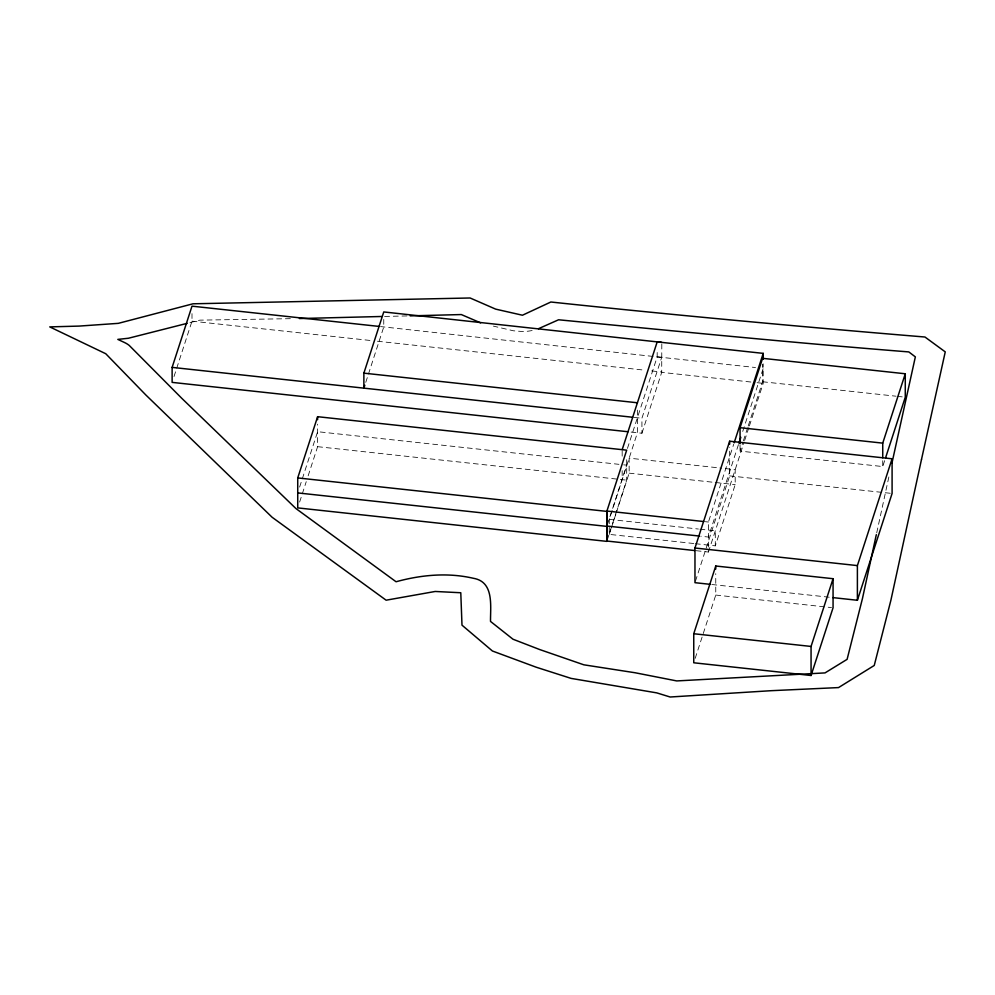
<?xml version="1.0" encoding="UTF-8"?>
<svg xmlns="http://www.w3.org/2000/svg" width="995" height="995" viewBox="0 0 995 995"><rect width="100%" height="100%" fill="white"/><g stroke="black" fill="none" stroke-linecap="round" stroke-linejoin="round"><path stroke-width="0.75" stroke-dasharray="4.97 3.73" d="M888.858 476.953L876.607 533.395M661.7 357.367L380.538 326.584M174.013 376.545L191.998 321.161L191.998 313.661M299.619 487.077L317.616 431.693L618.952 464.329M299.619 502.077L306.249 481.667M308.151 475.834L317.616 446.68L317.616 424.193M365.762 382.354L383.759 326.932L383.759 319.432M627.447 448.434L657.185 356.882L657.185 349.382M607.273 524.912L626.688 465.162L620.507 464.491M631.104 432.079L641.924 433.248L641.924 418.248L661.812 357.043M693.789 543.519L609.263 534.377L609.263 519.378L637.409 432.763L637.409 408.771M607.273 539.912L626.688 480.15L626.688 459.168M641.924 433.248L661.812 372.03L650.991 370.861M609.263 534.377L611.166 528.544M611.639 527.089L615.893 513.967M616.365 512.512L629.151 473.16L629.151 458.16L718.278 467.812M696.114 550.695L708.428 552.026L708.428 522.039L733.676 444.305M738.439 444.628L708.428 537.039L700.729 536.205M742.73 431.432L763.215 368.361M695.443 581.217L729.658 475.871L729.658 447.24M884.654 460.66L882.739 466.555L740.056 451.108L742.929 442.253M743.402 440.785L747.718 427.502M748.203 426.022L762.58 381.757L762.58 364.182M708.428 552.026L744.16 442.029M744.633 440.561L748.924 427.365M749.397 425.897L763.215 383.361L763.215 363.871M695.318 543.693L715.305 545.857L735.193 484.64L735.193 469.652L719.82 467.986M695.182 658.367L715.753 595.06L715.753 573.655M190.008 322.629L199.933 320.141L293.687 318.624M532.126 330.527L529.85 330.937A28.93 16.032 -0.8 0 1 522.81 331.546L513.47 330.8L493.396 326.124M384.592 316.435L407.328 315.925M657.185 356.882L755.528 367.528M762.58 381.757L896.06 396.209M897.602 396.371L902.204 396.868M191.998 321.161L371.272 340.576M377.453 341.235L644.81 370.19M750.914 382.03L661.7 372.366L661.812 342.044M757.058 382.689L763.215 383.361M634.188 417.415L641.924 418.248M729.658 475.871L890.55 493.296M629.151 473.16L713.676 482.314M715.206 482.476L735.193 484.64M317.616 446.68L626.688 480.15M705.343 521.703L708.428 522.039M609.263 519.378L698.403 529.029M699.933 529.203L715.305 530.857L715.305 545.857M711.823 584.5L831.347 597.448M715.753 595.06L831.521 607.597M882.739 460.71L882.739 466.555M740.056 445.25L740.056 451.108M622.173 451.183L622.173 457.178M622.173 470.672L622.173 479.665"/><path stroke-width="1.49" d="M876.321 534.663L862.441 598.58L847.106 659.349L825.017 672.906L676.749 680.928L635.133 672.757L583.829 664.809L539.564 649.499L512.997 639.225L490.51 621.415C490.361 605.868 494.304 581.714 473.247 578.257C447.626 572.349 421.196 574.861 396.06 581.752L295.95 508.569L181.861 398.386L129.226 345.427A28.581 17.039 -4 0 0 124.4 342.467L117.82 339.394L128.392 338.25L187.172 323.338M891.918 463.272L915.35 356.882L908.808 351.919C791.995 342.666 675.244 331.086 558.556 319.781L538.469 328.711M661.7 342.379L383.759 311.945L363.871 373.15L363.871 388.149L364.817 385.252M628.007 431.743L172.123 382.378L172.123 367.379L191.998 306.161L378.995 326.41M297.729 477.923L317.616 416.694L626.688 450.163L606.801 511.38L606.801 541.367L297.729 507.898L297.729 477.923L606.801 511.38M622.173 449.678L657.185 341.894L763.215 353.374L763.215 359.369M710.293 584.339L694.97 582.684L694.97 548.009L729.658 441.208L892.092 458.794L892.092 493.458L857.391 600.271L832.877 597.609M734.148 442.837L763.215 353.374M740.056 443.795L740.056 427.688L762.58 358.324L905.276 373.772L905.276 397.204L885.612 457.712M738.912 443.161L740.827 437.303M693.751 633.74L715.753 566.006L833.064 578.704L833.064 607.758L811.062 675.493L693.751 662.782L693.751 633.74L811.062 646.439L833.064 578.704M882.739 457.775L882.739 443.136L905.276 373.772M857.391 600.271L857.391 565.595L892.092 458.794M381.757 316.485L299.371 318.537M410.164 315.875L461.307 314.557L480.635 322.865M363.871 373.15L637.409 402.776M740.056 427.688L882.739 443.136M172.123 367.379L632.77 417.266M703.813 521.542L606.9 511.044L606.9 541.031L694.585 550.533M606.9 526.044L699.199 536.031M297.729 492.911L606.801 526.38M694.97 548.009L857.391 565.595M811.062 646.439L811.062 675.493M729.658 441.208L729.658 444.218M715.753 566.006L715.753 569.065M317.616 416.694L317.616 419.691M921.519 459.342L890.873 600.333L874.244 665.468L838.536 687.582L771.187 690.692L670.145 697.01L656.762 692.881L571.142 678.403L536.156 667.197L492.425 651.004L461.991 625.158L460.784 592.746L435.213 591.465L386.122 600.196L272.108 517.251L145.904 395.04L105.744 353.722L49.75 326.895L79.14 326.086L118.318 323.35L192.98 303.798L470.113 297.99L495.672 309.134L522.45 315.228L550.857 302.007C675.418 315.216 800.142 326.683 924.964 337.019L945.25 351.882L921.519 459.342"/></g></svg>
